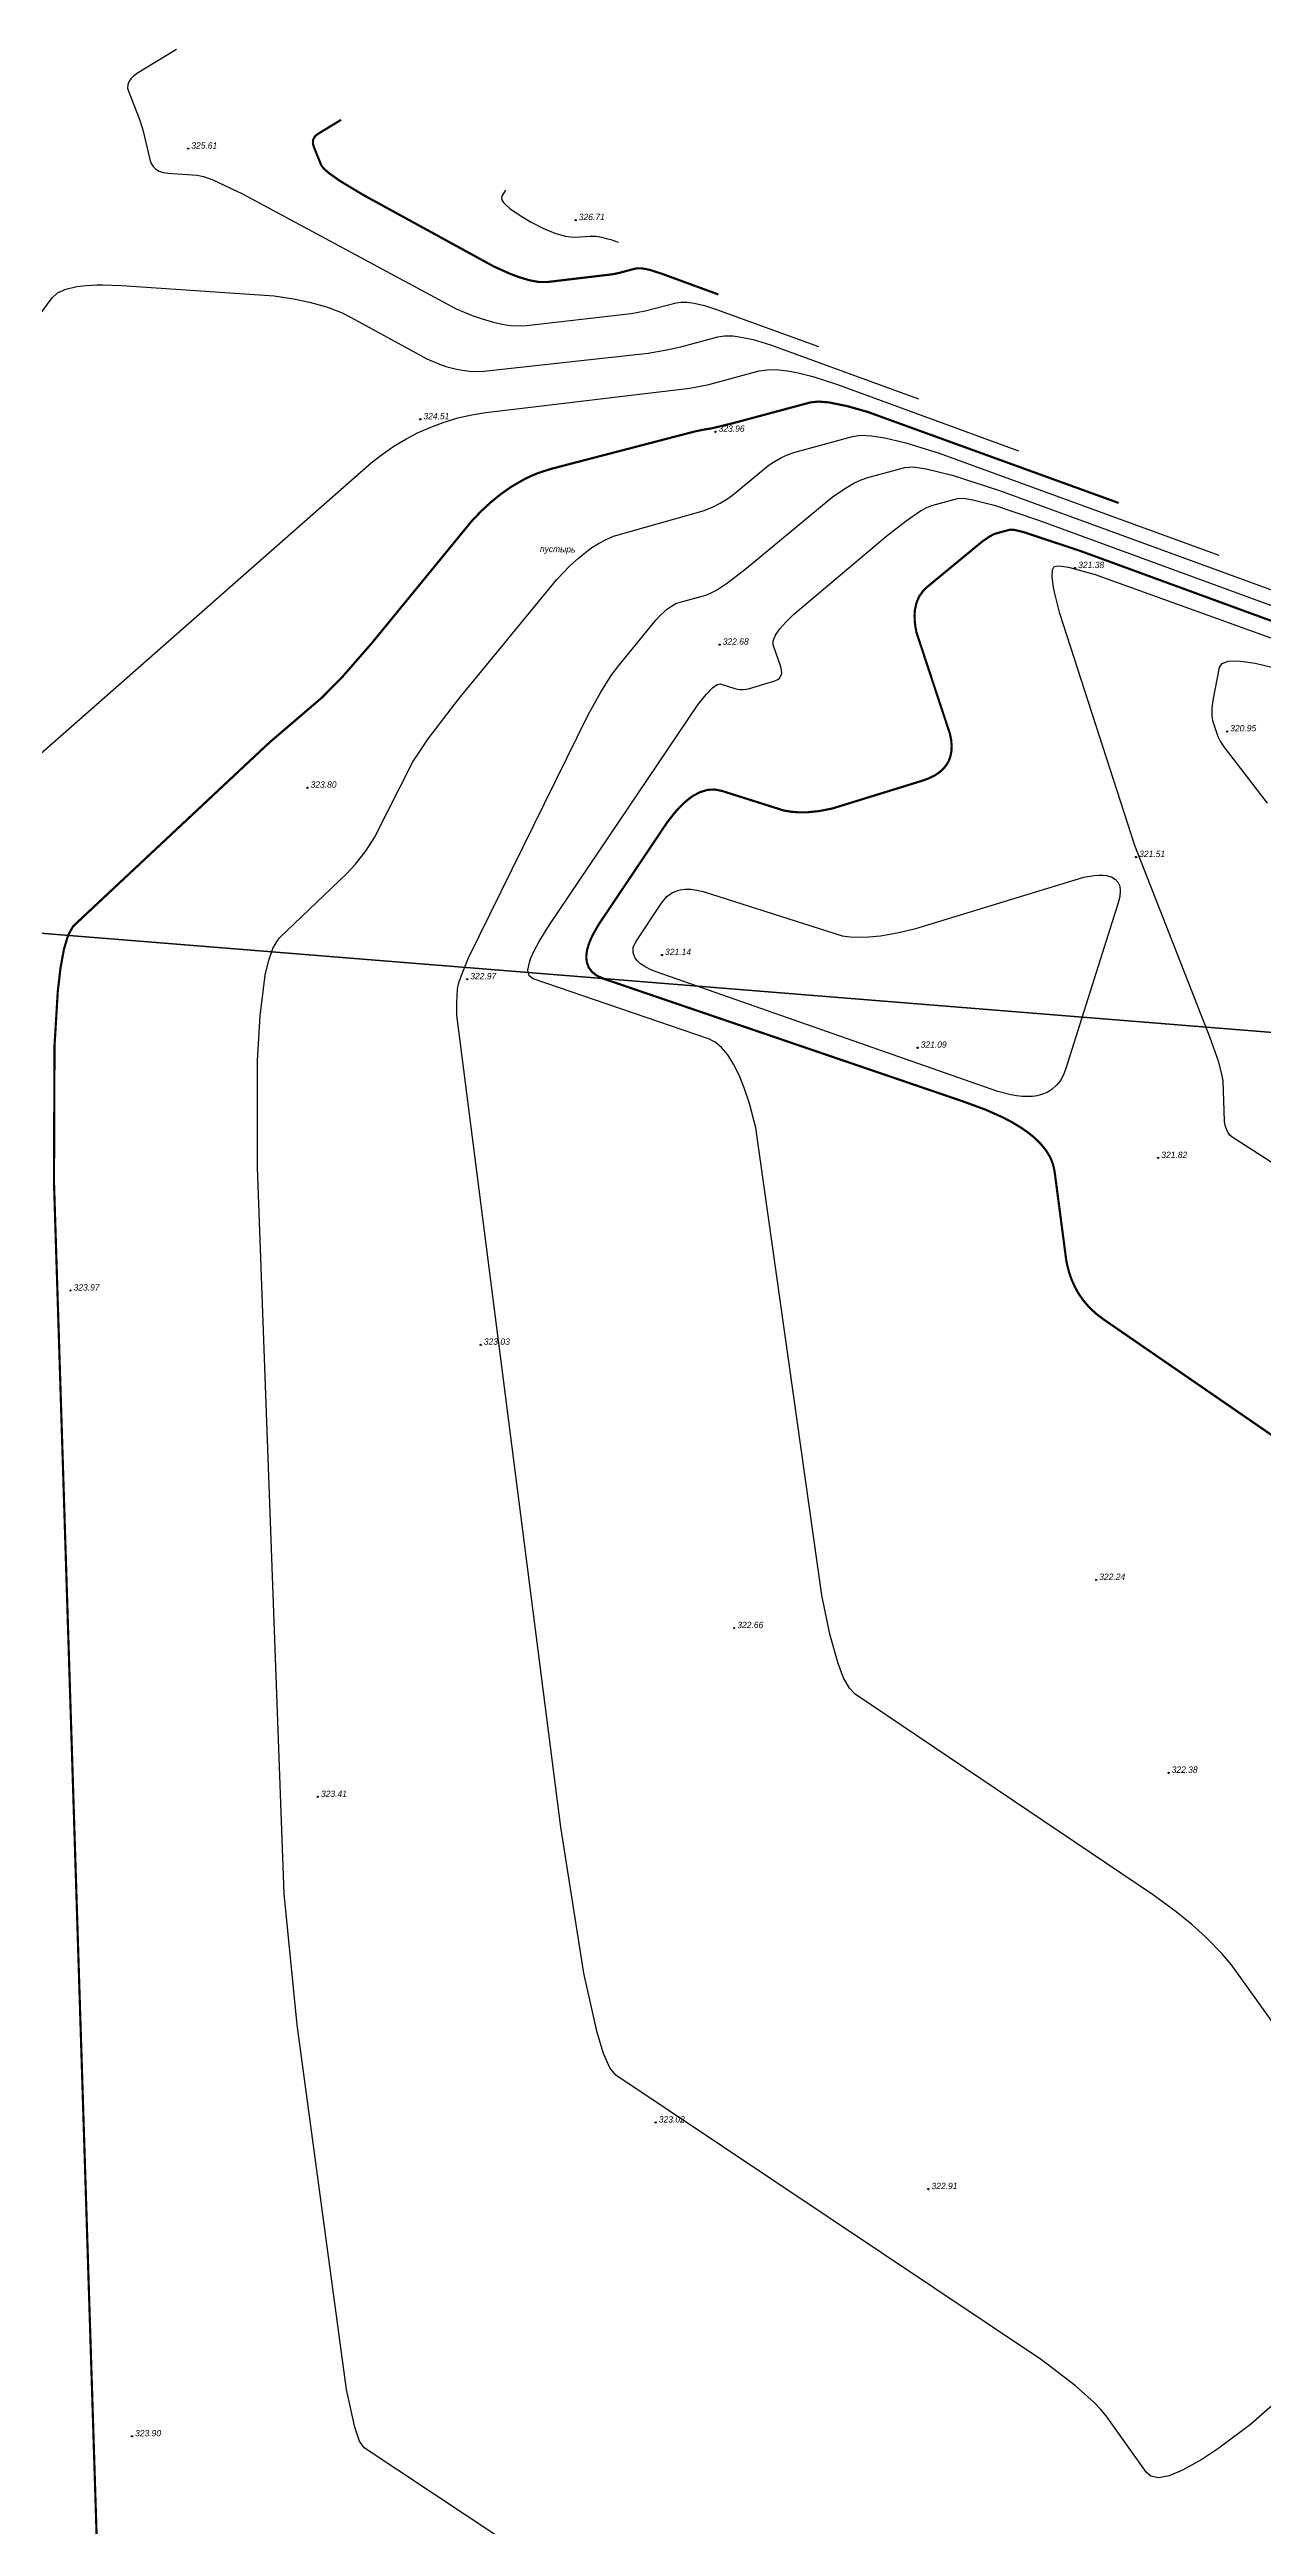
# Model space of a CAD drawing. Extents: x 108150 to 142535, y -18867 to -9422.
# Drawn here: x 141654.3 to 141821.7, y -13852.6 to -13510.9 of the extents above; entities that cross this region are included whole.
import ezdxf

# ---------------------------------------------------------------- set-up
doc = ezdxf.new("R2010")
doc.units = 0
doc.header["$MEASUREMENT"] = 0
for name, color, linetype in [('(039) Земля', 7, 'Continuous'), ('CONTOURS-LABEL', 7, 'Continuous'), ('GEO_POINTS111', 7, 'Continuous'), ('R_Поверхность1_CNT-MAJ', 7, 'Continuous'), ('R_Поверхность1_CNT-MIN', 7, 'Continuous')]:
    doc.layers.add(name, color=color, linetype=linetype)
doc.styles.add('BM-431', font='')
doc.styles.get('BM-431').set_extended_font_data('Bm431', italic=True)

msp = doc.modelspace()

# ---------------------------------------------------------------- linework, layer by layer
at = {"layer": 'GEO_POINTS111'}
for points, elevation in [([(141673.3974, -13524.5433), (141673.3974, -13524.5433)], 325.612), ([(141726.8504, -13534.4043), (141726.8504, -13534.4043)], 326.713), ([(141705.4155, -13561.8821), (141705.4155, -13561.8821)], 324.5051), ([(141746.1404, -13563.6053), (141746.1404, -13563.6053)], 323.957), ([(141795.7424, -13582.4143), (141795.7424, -13582.4143)], 321.382), ([(141746.7045, -13592.9817), (141746.7045, -13592.9817)], 322.6829), ([(141816.7163, -13604.9431), (141816.7163, -13604.9431)], 320.9538), ([(141689.8574, -13612.718), (141689.8574, -13612.718)], 323.7986), ([(141804.1501, -13622.2871), (141804.1501, -13622.2871)], 321.5094), ([(141738.7564, -13635.8033), (141738.7564, -13635.8033)], 321.139), ([(141711.8834, -13639.1433), (141711.8834, -13639.1433)], 322.972), ([(141774.0214, -13648.5863), (141774.0214, -13648.5863)], 321.091), ([(141807.2004, -13663.8023), (141807.2004, -13663.8023)], 321.818), ([(141657.1648, -13682.0878), (141657.1648, -13682.0878)], 323.9667), ([(141713.7586, -13689.5741), (141713.7586, -13689.5741)], 323.0304), ([(141798.6493, -13722.0148), (141798.6493, -13722.0148)], 322.2424), ([(141748.7136, -13728.6693), (141748.7136, -13728.6693)], 322.656), ([(141808.6365, -13748.6329), (141808.6365, -13748.6329)], 322.3766), ([(141691.2875, -13751.9601), (141691.2875, -13751.9601)], 323.4132), ([(141737.8942, -13796.8781), (141737.8942, -13796.8781)], 323.0177), ([(141775.5062, -13806.0738), (141775.5062, -13806.0738)], 322.9117), ([(141665.6476, -13840.1782), (141665.6476, -13840.1782)], 323.902)]:
    msp.add_lwpolyline(points, dxfattribs=dict(at, elevation=elevation))
for centre in [(141673.3974, -13524.5433, 325.612), (141726.8504, -13534.4043, 326.713), (141705.4155, -13561.8821, 324.5051), (141746.1404, -13563.6053, 323.957), (141795.7424, -13582.4143, 321.382), (141746.7045, -13592.9817, 322.6829), (141816.7163, -13604.9431, 320.9538), (141689.8574, -13612.718, 323.7986), (141804.1501, -13622.2871, 321.5094), (141738.7564, -13635.8033, 321.139), (141711.8834, -13639.1433, 322.972), (141774.0214, -13648.5863, 321.091), (141807.2004, -13663.8023, 321.818), (141657.1648, -13682.0878, 323.9667), (141713.7586, -13689.5741, 323.0304), (141798.6493, -13722.0148, 322.2424), (141748.7136, -13728.6693, 322.656), (141808.6365, -13748.6329, 322.3766), (141691.2875, -13751.9601, 323.4132), (141737.8942, -13796.8781, 323.0177), (141775.5062, -13806.0738, 322.9117), (141665.6476, -13840.1782, 323.902)]:
    msp.add_circle(centre, 0.0875, dxfattribs=at)
at = {"layer": 'R_Поверхность1_CNT-MIN', "color": 44}
for points, elevation in [([(141717.1823, -13530.2714), (141716.6984, -13531.0198), (141716.6121, -13531.2902), (141716.6758, -13531.6026), (141716.8895, -13531.957), (141717.2531, -13532.3534), (141717.7667, -13532.7917), (141719.1771, -13533.7618), (141720.7203, -13534.6725), (141722.3296, -13535.4913), (141723.9728, -13536.193), (141724.7385, -13536.4462), (141725.4564, -13536.6259), (141726.1262, -13536.7322), (141726.7482, -13536.7649), (141728.834, -13536.6003), (141729.2765, -13536.6073), (141729.6884, -13536.6384), (141730.4266, -13536.7632), (141731.0882, -13536.9165), (141731.6797, -13537.0886), (141732.7312, -13537.4682)], 326.5), ([(141822.2622, -13614.8674), (141816.2831, -13607.0602), (141815.7711, -13606.2556), (141815.5193, -13605.7877), (141815.3677, -13605.4167), (141814.759, -13603.4814), (141814.6771, -13603.1268), (141814.6343, -13602.7082), (141814.6307, -13602.2255), (141814.6661, -13601.6787), (141814.8544, -13600.393), (141815.654, -13596.1517), (141816.0242, -13595.5768), (141816.8683, -13595.2662), (141818.1862, -13595.2196), (141819.2867, -13595.3296), (141820.584, -13595.5493), (141822.899, -13596.0846)], 321)]:
    msp.add_lwpolyline(points, dxfattribs=dict(at, elevation=elevation))
at = {"layer": 'R_Поверхность1_CNT-MIN', "color": 44, "elevation": 321.5}
msp.add_lwpolyline([(141738.8271, -13628.4582), (141739.4471, -13627.7265), (141740.1936, -13627.193), (141741.0668, -13626.8575), (141741.2674, -13626.812), (141741.9673, -13626.7247), (141742.7283, -13626.733), (141743.5504, -13626.837), (141744.4336, -13627.0366), (141763.6119, -13633.1386), (141764.7294, -13633.2955), (141765.9573, -13633.3522), (141767.2958, -13633.309), (141768.9029, -13633.1448), (141771.2188, -13632.7437), (141773.7674, -13632.1319), (141796.9469, -13625.0504), (141798.3772, -13624.8282), (141799.0026, -13624.7875), (141799.5683, -13624.7937), (141800.0742, -13624.8468), (141800.5202, -13624.9469), (141800.7413, -13625.0224), (141801.2765, -13625.3207), (141801.6594, -13625.7384), (141801.8901, -13626.2757), (141801.9686, -13626.9324), (141801.8948, -13627.7086), (141801.6727, -13628.5919), (141794.4845, -13651.4356), (141794.1407, -13652.3312), (141793.7099, -13653.1101), (141793.1918, -13653.7723), (141792.5867, -13654.3178), (141791.8944, -13654.7466), (141791.1256, -13655.0555), (141790.5229, -13655.2068), (141789.8767, -13655.2999), (141789.187, -13655.3346), (141788.4537, -13655.3111), (141787.6769, -13655.2293), (141786.8565, -13655.0892), (141785.0852, -13654.6341), (141737.9716, -13638.1397), (141737.1025, -13637.78), (141736.3694, -13637.399), (141735.7724, -13636.9966), (141735.3114, -13636.5728), (141735.0377, -13636.2138), (141734.7669, -13635.5131), (141734.8012, -13634.7645), (141735.1408, -13633.9679), (141738.7095, -13628.6337)], close=True, dxfattribs=at)

# ---------------------------------------------------------------- texts
at = {"layer": '(039) Земля', "linetype": 'Continuous', "style": 'BM-431', "width": 1}
msp.add_text('пустырь', height=0.87, rotation=359.155003, dxfattribs=at).set_placement((141721.9188, -13580.1883))
at = {"layer": 'GEO_POINTS111', "color": 7, "char_height": 0.876, "attachment_point": 1}
for s, insert, width in [('\\fD431|b0|i1|c0|p34;\\W1.0000000000;\\T1.0000000000;\\o\\l325.61', (141673.8242, -13523.6673, 325.612), 3.793849), ('\\fD431|b0|i1|c0|p34;\\W1.0000000000;\\T1.0000000000;\\o\\l326.71', (141727.2772, -13533.5283, 326.713), 3.728134), ('\\fD431|b0|i1|c0|p34;\\W1.0000000000;\\T1.0000000000;\\o\\l324.51', (141705.8424, -13561.0061, 324.5051), 3.793849), ('\\fD431|b0|i1|c0|p34;\\W1.0000000000;\\T1.0000000000;\\o\\l323.96', (141746.5672, -13562.7293, 323.957), 4.017396), ('\\fD431|b0|i1|c0|p34;\\W1.0000000000;\\T1.0000000000;\\o\\l321.38', (141796.1692, -13581.5383, 321.382), 3.772726), ('\\fD431|b0|i1|c0|p34;\\W1.0000000000;\\T1.0000000000;\\o\\l322.68', (141747.1314, -13592.1057, 322.6829), 4.067269), ('\\fD431|b0|i1|c0|p34;\\W1.0000000000;\\T1.0000000000;\\o\\l320.95', (141817.1432, -13604.0671, 320.9538), 4.08135), ('\\fD431|b0|i1|c0|p34;\\W1.0000000000;\\T1.0000000000;\\o\\l323.80', (141690.2842, -13611.842, 323.7986), 4.043212), ('\\fD431|b0|i1|c0|p34;\\W1.0000000000;\\T1.0000000000;\\o\\l321.51', (141804.577, -13621.4111, 321.5094), 3.541551), ('\\fD431|b0|i1|c0|p34;\\W1.0000000000;\\T1.0000000000;\\o\\l321.14', (141739.1832, -13634.9273, 321.139), 3.563261), ('\\fD431|b0|i1|c0|p34;\\W1.0000000000;\\T1.0000000000;\\o\\l322.97', (141712.3102, -13638.2673, 322.972), 4.04908), ('\\fD431|b0|i1|c0|p34;\\W1.0000000000;\\T1.0000000000;\\o\\l321.09', (141774.4482, -13647.7103, 321.091), 3.798543), ('\\fD431|b0|i1|c0|p34;\\W1.0000000000;\\T1.0000000000;\\o\\l321.82', (141807.6272, -13662.9263, 321.818), 3.838441), ('\\fD431|b0|i1|c0|p34;\\W1.0000000000;\\T1.0000000000;\\o\\l323.97', (141657.5916, -13681.2118, 323.9667), 4.006835), ('\\fD431|b0|i1|c0|p34;\\W1.0000000000;\\T1.0000000000;\\o\\l323.03', (141714.1855, -13688.6981, 323.0304), 4.036758), ('\\fD431|b0|i1|c0|p34;\\W1.0000000000;\\T1.0000000000;\\o\\l322.24', (141799.0762, -13721.1388, 322.2424), 4.032651), ('\\fD431|b0|i1|c0|p34;\\W1.0000000000;\\T1.0000000000;\\o\\l322.66', (141749.1405, -13727.7933, 322.656), 4.059641), ('\\fD431|b0|i1|c0|p34;\\W1.0000000000;\\T1.0000000000;\\o\\l322.38', (141809.0634, -13747.7569, 322.3766), 4.007421), ('\\fD431|b0|i1|c0|p34;\\W1.0000000000;\\T1.0000000000;\\o\\l323.41', (141691.7144, -13751.0841, 323.4132), 3.787981), ('\\fD431|b0|i1|c0|p34;\\W1.0000000000;\\T1.0000000000;\\o\\l323.02', (141738.3211, -13796.0021, 323.0177), 4.006835), ('\\fD431|b0|i1|c0|p34;\\W1.0000000000;\\T1.0000000000;\\o\\l322.91', (141775.9331, -13805.1978, 322.9117), 3.830226), ('\\fD431|b0|i1|c0|p34;\\W1.0000000000;\\T1.0000000000;\\o\\l323.90', (141666.0745, -13839.3022, 323.902), 4.025023)]:
    msp.add_mtext(s, dxfattribs=dict(at, insert=insert, width=width))

# ---------------------------------------------------------------- wipeouts: each hides what was drawn before it
at = {"color": 42}
for points in [[(141728.359, -13541.622), (141728.8608, -13539.7955), (141732.7006, -13540.8504), (141732.1988, -13542.677)], [(141769.7871, -13590.9563), (141768.5804, -13589.5116), (141771.6329, -13586.9618), (141772.8397, -13588.4066)], [(141676.1301, -13615.6202), (141674.8435, -13614.246), (141677.7435, -13611.5309), (141679.0301, -13612.9051)], [(141807.0906, -13671.1575), (141805.8989, -13672.6148), (141802.82, -13670.097), (141804.0117, -13668.6397)]]:
    msp.add_wipeout(points, dxfattribs=at).dxf.layer = 'CONTOURS-LABEL'

# ---------------------------------------------------------------- next in the draw order: linework, layer by layer
at = {"color": 3, "lineweight": 40, "elevation": 326}
msp.add_lwpolyline([(140873.329, -13549.0756), (140871.2371, -13552.4465), (140903.7519, -13572.3852), (141842.4078, -13648.0543), (141857.2328, -13645.7676)], dxfattribs=at)
at = {"layer": 'R_Поверхность1_CNT-MAJ', "color": 42, "const_width": 0.3}
for points, elevation in [([(141694.4872, -13520.5699), (141691.3177, -13522.499), (141691.0086, -13522.7293), (141690.7856, -13522.9917), (141690.6487, -13523.286), (141690.5979, -13523.6124), (141690.6332, -13523.9707), (141690.7546, -13524.3611), (141691.7412, -13526.7993), (141692.0843, -13527.2777), (141692.7846, -13527.9004), (141694.337, -13528.9961), (141697.583, -13530.9516), (141715.4903, -13540.7616), (141717.6917, -13541.7616), (141718.9419, -13542.2417), (141720.4826, -13542.7074), (141721.8041, -13542.9429), (141722.9064, -13542.9481), (141731.9792, -13541.8695), (141732.8967, -13541.6754), (141735.0085, -13541.1087), (141735.4039, -13541.0488), (141735.886, -13541.0579), (141736.4549, -13541.1359), (141737.1106, -13541.283), (141738.6823, -13541.7842), (141746.5359, -13544.6605)], 326), ([(141661.7641, -13885.5182), (141654.8865, -13667.1573), (141654.957, -13648.3802), (141655.4099, -13640.7964), (141655.7905, -13637.5436), (141656.2634, -13634.9759), (141656.8283, -13633.0931), (141657.4855, -13631.8954), (141657.6601, -13631.7069), (141684.5649, -13606.5166), (141691.8442, -13600.2832), (141694.6231, -13597.4764), (141698.7402, -13592.7481), (141712.4927, -13575.9475), (141713.7884, -13574.5908), (141715.1061, -13573.3636), (141716.4458, -13572.2659), (141717.9862, -13571.1814), (141719.8256, -13570.1217), (141720.7598, -13569.6769), (141721.7036, -13569.2887), (141723.3823, -13568.7449), (141743.3866, -13563.5364), (141744.7542, -13563.2698), (141745.6547, -13563.1232), (141748.5179, -13562.4309), (141759.2317, -13559.5558), (141760.3269, -13559.4375), (141761.8266, -13559.5618), (141764.3428, -13560.0765), (141767.1141, -13560.8617), (141801.7548, -13573.4298)], 324), ([(141828.647, -13706.0207), (141799.5987, -13686.0215), (141798.8101, -13685.4268), (141798.0844, -13684.7871), (141797.4216, -13684.1025), (141796.8217, -13683.3728), (141796.2847, -13682.5982), (141796.076, -13682.256), (141795.6557, -13681.4729), (141795.2904, -13680.6504), (141794.9802, -13679.7885), (141794.7251, -13678.8873), (141794.525, -13677.9468), (141792.9133, -13665.6644), (141792.7008, -13664.6859), (141792.3203, -13663.7339), (141791.7718, -13662.8083), (141791.0553, -13661.9091), (141790.1709, -13661.0364), (141789.3432, -13660.3579), (141788.2645, -13659.6022), (141787.0453, -13658.8686), (141785.6856, -13658.1572), (141783.3826, -13657.1315), (141780.124, -13655.9406), (141730.5984, -13639.0348), (141729.7574, -13638.6341), (141729.1087, -13638.1298), (141728.6522, -13637.522), (141728.388, -13636.8107), (141728.3157, -13636.1972), (141728.3398, -13635.6533), (141728.4383, -13635.0693), (141728.6111, -13634.4452), (141728.8584, -13633.7811), (141729.1801, -13633.077), (141730.0467, -13631.5485), (141739.4798, -13617.4866), (141740.5777, -13616.0839), (141741.1209, -13615.4797), (141741.6601, -13614.9401), (141742.1955, -13614.4653), (141742.7269, -13614.0551), (141743.0751, -13613.8202), (141744.0766, -13613.2971), (141745.0639, -13613.0111), (141746.037, -13612.9621), (141746.9959, -13613.1502), (141755.5915, -13615.8681), (141756.6191, -13616.0379), (141757.6972, -13616.1163), (141758.8279, -13616.1031), (141760.5018, -13615.9297), (141762.2759, -13615.5753), (141774.7073, -13611.7359), (141775.6048, -13611.4066), (141776.3887, -13611.0162), (141777.059, -13610.5647), (141777.6158, -13610.0522), (141778.0589, -13609.4786), (141778.2978, -13609.0485), (141778.5399, -13608.405), (141778.6789, -13607.7061), (141778.7147, -13606.9517), (141778.6473, -13606.1419), (141778.4767, -13605.2766), (141773.8586, -13591.2831), (141773.7039, -13590.451), (141773.6162, -13589.6648), (141773.5954, -13588.9244), (141773.6391, -13588.2511), (141773.8502, -13587.2287), (141774.2342, -13586.3247), (141774.7912, -13585.5391), (141775.2944, -13585.0508), (141782.9858, -13578.7042), (141783.9568, -13578.0481), (141784.439, -13577.7838), (141784.8174, -13577.6372), (141786.7765, -13577.1115), (141787.3962, -13577.1486), (141788.6025, -13577.4349), (141796.3958, -13580.024), (141856.9737, -13602.1992)], 322)]:
    msp.add_lwpolyline(points, dxfattribs=dict(at, elevation=elevation))
at = {"layer": 'R_Поверхность1_CNT-MIN', "color": 44}
for points, elevation in [([(141671.7921, -13510.8683), (141666.4, -13514.1503), (141665.8664, -13514.5231), (141665.4638, -13514.9121), (141665.1923, -13515.3174), (141665.0517, -13515.7389), (141665.0422, -13516.1766), (141665.1637, -13516.6306), (141666.6449, -13520.3679), (141667.1276, -13521.9654), (141668.1273, -13526.0347), (141668.3139, -13526.5727), (141668.589, -13527.021), (141668.9526, -13527.3796), (141669.4048, -13527.6486), (141669.9456, -13527.828), (141670.5749, -13527.9177), (141674.6164, -13528.1869), (141675.5008, -13528.3751), (141676.8068, -13528.85), (141680.9065, -13530.7727), (141710.3802, -13546.6636), (141712.5832, -13547.5641), (141713.9384, -13548.0367), (141715.3342, -13548.4447), (141716.6426, -13548.74), (141717.8635, -13548.9226), (141718.9971, -13548.9925), (141720.0433, -13548.9498), (141734.5229, -13547.2763), (141736.4472, -13546.9373), (141740.7295, -13545.8104), (141741.4021, -13545.7084), (141742.2223, -13545.7238), (141743.1902, -13545.8566), (141744.6261, -13546.1928), (141746.2982, -13546.7169), (141760.3406, -13551.8528)], 325.5), ([(141650.7693, -13550.3744), (141654.6442, -13545.1096), (141655.383, -13544.4409), (141656.5152, -13543.929), (141658.0408, -13543.5738), (141659.318, -13543.4205), (141660.7811, -13543.3413), (141661.5824, -13543.3294), (141664.2651, -13543.4051), (141685.2705, -13544.8686), (141687.9158, -13545.25), (141690.1188, -13545.702), (141692.4583, -13546.3598), (141694.5341, -13547.1555), (141695.8805, -13547.8222), (141706.3158, -13553.5457), (141708.0668, -13554.2986), (141708.9421, -13554.5954), (141710.2174, -13554.9329), (141711.2122, -13555.1179), (141712.2069, -13555.2343), (141713.2013, -13555.2821), (141714.1955, -13555.2612), (141736.8337, -13552.7373), (141739.4376, -13552.3104), (141741.3769, -13551.8735), (141746.4505, -13550.512), (141747.4004, -13550.3679), (141748.5587, -13550.3897), (141749.9255, -13550.5773), (141751.3269, -13550.8861), (141753.7426, -13551.5987), (141774.1454, -13559.0452)], 325), ([(141645.0446, -13615.0253), (141698.6524, -13567.8893), (141700.2024, -13566.6957), (141701.7844, -13565.6107), (141703.3985, -13564.6344), (141705.0447, -13563.7668), (141706.8497, -13562.9555), (141708.7001, -13562.2668), (141710.5879, -13561.7049), (141712.5131, -13561.2696), (141714.4756, -13560.9609), (141742.5771, -13557.6092), (141745.2176, -13557.0748), (141752.1715, -13555.2136), (141753.2426, -13555.0381), (141754.5242, -13555.0301), (141756.0164, -13555.1894), (141757.3358, -13555.432), (141759.5553, -13555.9884), (141762.9677, -13557.0908), (141787.9501, -13566.2375)], 324.5), ([(141777.4323, -13894.6858), (141697.6858, -13841.7545), (141697.0521, -13840.8321), (141696.3843, -13838.925), (141695.2255, -13833.7224), (141688.4407, -13783.4225), (141686.6431, -13765.3278), (141682.9495, -13665.0975), (141682.9655, -13650.35), (141683.3053, -13644.1966), (141684.0184, -13638.5959), (141684.5003, -13636.5124), (141685.0657, -13634.9069), (141685.7147, -13633.7793), (141686.0121, -13633.4483), (141695.2591, -13624.6165), (141696.4943, -13623.2429), (141697.9489, -13621.3681), (141699.0928, -13619.569), (141704.3682, -13609.1474), (141706.4884, -13605.9877), (141710.7527, -13600.4565), (141724.271, -13583.9677), (141726.065, -13582.1144), (141727.224, -13581.0541), (141728.9634, -13579.6866), (141730.0189, -13579.0007), (141731.0463, -13578.4477), (141732.0455, -13578.0278), (141744.458, -13574.526), (141745.7458, -13573.9981), (141746.7941, -13573.4782), (141747.7099, -13572.9263), (141748.4929, -13572.3424), (141753.5436, -13568.1681), (141754.3609, -13567.6432), (141755.2452, -13567.1681), (141756.0624, -13566.7982), (141756.9296, -13566.4655), (141765.0146, -13564.2408), (141766.1551, -13564.0897), (141767.6449, -13564.1546), (141769.484, -13564.4357), (141772.4113, -13565.128), (141776.9924, -13566.5401), (141815.5596, -13580.6222)], 323.5), ([(141912.1363, -13757.5225), (141819.9383, -13838.5241), (141815.5647, -13841.7934), (141813.2192, -13843.3528), (141810.5401, -13844.861), (141808.7065, -13845.6092), (141807.2519, -13845.8847), (141806.1764, -13845.6877), (141805.5855, -13845.1849), (141800.0061, -13837.3582), (141799.3085, -13836.4893), (141798.3766, -13835.511), (141795.8101, -13833.2267), (141791.125, -13829.6415), (141732.3982, -13790.3608), (141731.5619, -13789.3226), (141730.6932, -13787.3523), (141729.7921, -13784.45), (141727.97, -13776.2574), (141724.8232, -13756.1193), (141710.4578, -13644.0993), (141710.4583, -13642.3631), (141710.5631, -13640.528), (141710.7067, -13639.7631), (141711.0329, -13638.7247), (141712.0701, -13636.1889), (141728.5897, -13602.6664), (141730.2991, -13599.5548), (141731.7623, -13597.2244), (141732.7901, -13595.8359), (141737.8982, -13589.5948), (141738.5009, -13588.9548), (141739.0845, -13588.4051), (141739.399, -13588.1399), (141740.053, -13587.6649), (141740.6802, -13587.3166), (141741.2806, -13587.0949), (141744.803, -13586.1452), (141745.4662, -13585.8954), (141746.2817, -13585.4627), (141747.8028, -13584.4617), (141750.4135, -13582.4431), (141762.2463, -13572.6398), (141764.0904, -13571.3658), (141765.2145, -13570.7085), (141766.2308, -13570.2224), (141767.1395, -13569.9074), (141772.2686, -13568.531), (141773.4309, -13568.4595), (141775.2081, -13568.7035), (141778.7683, -13569.5866), (141785.3247, -13571.7092), (141829.3643, -13587.8145)], 323), ([(141827.4524, -13789.2581), (141817.3083, -13775.128), (141815.9708, -13773.5518), (141813.7439, -13771.253), (141811.8534, -13769.5406), (141809.6945, -13767.788), (141806.5465, -13765.5311), (141765.4222, -13737.7891), (141764.6107, -13736.9339), (141763.8164, -13735.5124), (141763.0392, -13733.5249), (141761.9085, -13729.4937), (141760.8023, -13724.1178), (141751.7186, -13659.6435), (141750.8251, -13656.295), (141750.1056, -13654.1346), (141749.3838, -13652.3575), (141748.6217, -13650.8392), (141747.8193, -13649.5796), (141746.9767, -13648.5786), (141746.0938, -13647.8364), (141745.1706, -13647.3528), (141720.9713, -13639.0906), (141720.4337, -13638.6576), (141720.2661, -13637.8971), (141720.4686, -13636.8089), (141720.6382, -13636.3208), (141721.1308, -13635.209), (141721.8279, -13633.9162), (141723.257, -13631.6374), (141743.72, -13601.2806), (141744.8703, -13599.8412), (141745.7171, -13598.9457), (141746.3465, -13598.4692), (141746.783, -13598.3834), (141748.823, -13599.0413), (141749.1751, -13599.1291), (141749.5512, -13599.1734), (141749.9514, -13599.1742), (141750.3758, -13599.1313), (141750.8242, -13599.0449), (141754.2043, -13598.0045), (141754.6342, -13597.8234), (141754.9548, -13597.5835), (141755.1659, -13597.2848), (141755.2678, -13596.9273), (141755.2602, -13596.511), (141755.1433, -13596.036), (141754.1137, -13593.0093), (141754.0995, -13592.4272), (141754.4001, -13591.6895), (141755.0155, -13590.7963), (141755.8313, -13589.8672), (141756.8982, -13588.8141), (141769.8027, -13577.9393), (141772.4207, -13575.882), (141774.4216, -13574.5156), (141775.2939, -13574.0374), (141775.9785, -13573.7723), (141779.5225, -13572.8213), (141780.3504, -13572.7809), (141781.6528, -13572.9767), (141784.6008, -13573.7447), (141790.7017, -13575.7933), (141843.169, -13595.0068)], 322.5), ([(141840.5775, -13675.7616), (141817.3893, -13660.9385), (141817.0732, -13660.6329), (141816.8122, -13660.2577), (141816.6063, -13659.8129), (141816.4555, -13659.2987), (141816.3598, -13658.7149), (141816.1749, -13653.165), (141816.0029, -13652.2368), (141815.5212, -13650.4635), (141814.3687, -13647.2138), (141803.9648, -13620.6867), (141793.6303, -13588.6719), (141792.9633, -13585.9411), (141792.7853, -13585.0387), (141792.5933, -13583.6161), (141792.6118, -13582.6648), (141792.8407, -13582.1848), (141793.5068, -13582.0893), (141794.8364, -13582.2913), (141798.4938, -13583.2792), (141870.7785, -13609.3915)], 321.5)]:
    msp.add_lwpolyline(points, dxfattribs=dict(at, elevation=elevation))

doc.saveas('drawing.dxf')
